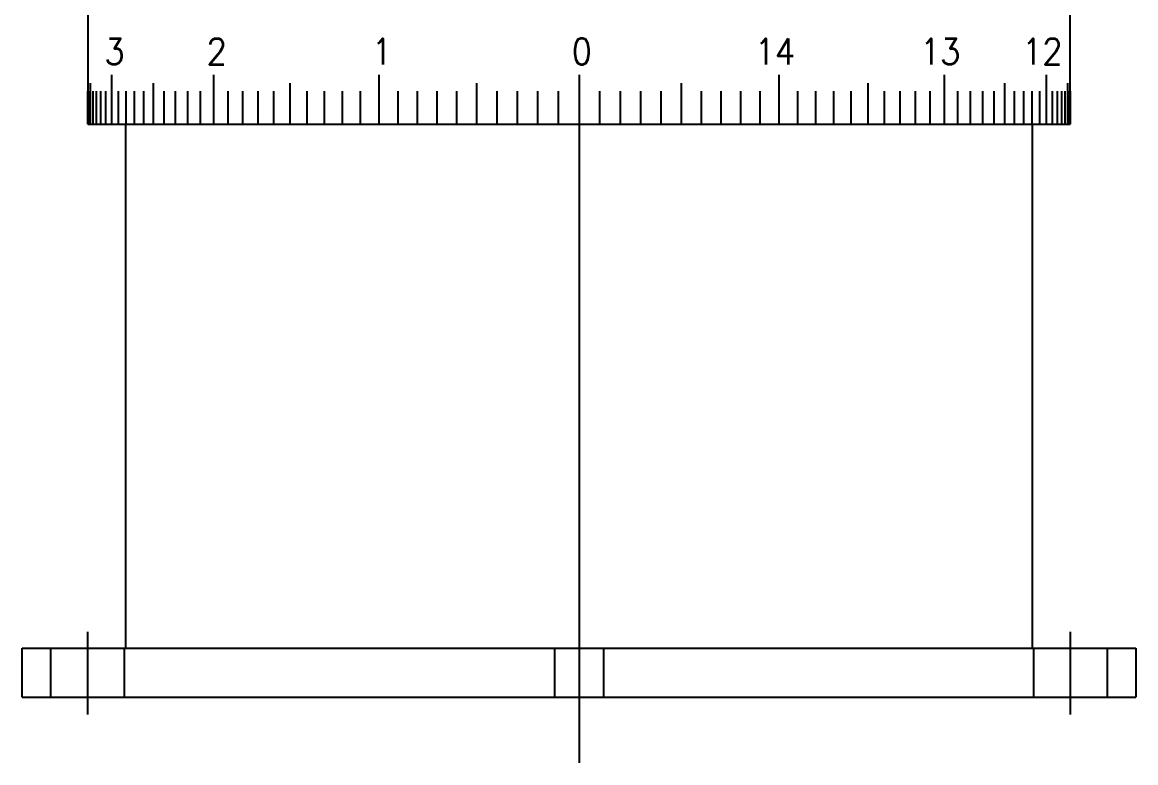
# Model space of a CAD drawing. Extents: x 10 to 127, y 10 to 376.
# Drawn here: x 50 to 118, y 151.7 to 196.9 of the extents above; entities that cross this region are included whole.
import ezdxf

# ---------------------------------------------------------------- set-up
doc = ezdxf.new("R2010")
doc.units = 0
doc.linetypes.add('CENTER', pattern=[50.8, 31.75, -6.35, 6.35, -6.35])
doc.linetypes.add('DASHED', pattern=[19.05, 12.7, -6.35])
doc.layers.get('0').update_dxf_attribs({"linetype": 'CONTINUOUS'})
doc.layers.add('CENTER', color=1, linetype='CENTER')
doc.styles.add('CONVERTER_2', font='txt.shx', dxfattribs={"width": 0.9})

# ---------------------------------------------------------------- blocks, each defined once
blk = doc.blocks.new('*U23')
at = {"color": 7, "linetype": 'CONTINUOUS', "style": 'CONVERTER_2', "width": 0.9}
blk.add_text('12', height=1.6, dxfattribs=at).set_placement((111.059, 194.323))
blk = doc.blocks.new('*U24')
at = {"color": 7, "linetype": 'CONTINUOUS', "style": 'CONVERTER_2', "width": 0.9}
blk.add_text('13', height=1.6, dxfattribs=at).set_placement((104.822, 194.323))
blk = doc.blocks.new('*U25')
at = {"color": 7, "linetype": 'CONTINUOUS', "style": 'CONVERTER_2', "width": 0.9}
blk.add_text('14', height=1.6, dxfattribs=at).set_placement((94.73, 194.323))

msp = doc.modelspace()

# ---------------------------------------------------------------- linework, layer by layer
at = {"color": 7, "linetype": 'CONTINUOUS'}
for p, q in [((54, 197.89), (54, 190.69)), ((114, 190.69), (114, 197.89)), ((54, 190.69), (114, 190.69)), ((56.3, 190.69), (56.3, 158.69)), ((84, 190.69), (84, 183.89)), ((111.7, 190.69), (114, 190.69)), ((111.7, 158.69), (111.7, 190.69)), ((113.207, 190.69), (113.469, 190.69)), ((113.469, 190.69), (113.678, 190.69)), ((113.678, 190.69), (113.836, 190.69)), ((113.836, 190.69), (113.941, 190.69)), ((113.941, 190.69), (113.993, 190.69)), ((113.993, 190.69), (114, 190.69)), ((50, 155.69), (50, 158.69)), ((50, 158.69), (51.75, 158.69)), ((51.75, 158.69), (56.25, 158.69)), ((56.25, 158.69), (82.5, 158.69)), ((82.5, 158.69), (85.5, 158.69)), ((85.5, 158.69), (111.75, 158.69)), ((111.75, 158.69), (116.25, 158.69)), ((116.25, 158.69), (118, 158.69)), ((118, 158.69), (118, 155.69)), ((50, 155.69), (51.75, 155.69)), ((51.75, 155.69), (82.5, 155.69)), ((82.5, 155.69), (85.5, 155.69)), ((85.5, 155.69), (86, 155.69)), ((86, 155.69), (118, 155.69))]:
    msp.add_line(p, q, dxfattribs=at)
at = {"color": 3, "linetype": 'CONTINUOUS'}
for p, q in [((54.164, 190.69), (54.164, 193.19)), ((55.468, 190.69), (55.468, 193.69)), ((58.019, 190.69), (58.019, 193.19)), ((61.706, 190.69), (61.706, 193.69)), ((66.366, 190.69), (66.366, 193.19)), ((71.798, 190.69), (71.798, 193.69)), ((77.763, 190.69), (77.763, 193.19)), ((84, 193.69), (84, 190.69)), ((84, 193.69), (84, 190.69)), ((90.237, 193.19), (90.237, 190.69)), ((96.202, 193.69), (96.202, 190.69)), ((101.634, 193.19), (101.634, 190.69)), ((106.294, 193.69), (106.294, 190.69)), ((109.981, 193.19), (109.981, 190.69)), ((112.532, 193.69), (112.532, 190.69)), ((113.836, 193.19), (113.836, 190.69)), ((54.007, 190.69), (54.007, 192.69)), ((54.059, 190.69), (54.059, 192.69)), ((54.322, 190.69), (54.322, 192.69)), ((54.531, 190.69), (54.531, 192.69)), ((54.793, 190.69), (54.793, 192.69)), ((55.105, 190.69), (55.105, 192.69)), ((55.882, 190.69), (55.882, 192.69)), ((56.344, 190.69), (56.344, 192.69)), ((56.855, 190.69), (56.855, 192.69)), ((57.414, 190.69), (57.414, 192.69)), ((58.67, 190.69), (58.67, 192.69)), ((59.366, 190.69), (59.366, 192.69)), ((60.104, 190.69), (60.104, 192.69)), ((60.885, 190.69), (60.885, 192.69)), ((62.566, 190.69), (62.566, 192.69)), ((63.464, 190.69), (63.464, 192.69)), ((64.397, 190.69), (64.397, 192.69)), ((65.366, 190.69), (65.366, 192.69)), ((67.398, 190.69), (67.398, 192.69)), ((68.459, 190.69), (68.459, 192.69)), ((69.547, 190.69), (69.547, 192.69)), ((70.661, 190.69), (70.661, 192.69)), ((72.956, 190.69), (72.956, 192.69)), ((74.134, 190.69), (74.134, 192.69)), ((75.329, 190.69), (75.329, 192.69)), ((76.539, 190.69), (76.539, 192.69)), ((78.997, 190.69), (78.997, 192.69)), ((80.24, 190.69), (80.24, 192.69)), ((81.49, 190.69), (81.49, 192.69)), ((82.744, 190.69), (82.744, 192.69)), ((85.256, 192.69), (85.256, 190.69)), ((86.51, 192.69), (86.51, 190.69)), ((87.76, 192.69), (87.76, 190.69)), ((89.003, 192.69), (89.003, 190.69)), ((91.461, 192.69), (91.461, 190.69)), ((92.671, 192.69), (92.671, 190.69)), ((93.866, 192.69), (93.866, 190.69)), ((95.044, 192.69), (95.044, 190.69)), ((97.339, 192.69), (97.339, 190.69)), ((98.453, 192.69), (98.453, 190.69)), ((99.541, 192.69), (99.541, 190.69)), ((100.602, 192.69), (100.602, 190.69)), ((102.634, 192.69), (102.634, 190.69)), ((103.603, 192.69), (103.603, 190.69)), ((104.536, 192.69), (104.536, 190.69)), ((105.434, 192.69), (105.434, 190.69)), ((107.115, 192.69), (107.115, 190.69)), ((107.896, 192.69), (107.896, 190.69)), ((108.634, 192.69), (108.634, 190.69)), ((109.33, 192.69), (109.33, 190.69)), ((110.586, 192.69), (110.586, 190.69)), ((111.145, 192.69), (111.145, 190.69)), ((111.656, 192.69), (111.656, 190.69)), ((112.118, 192.69), (112.118, 190.69)), ((112.895, 192.69), (112.895, 190.69)), ((113.207, 192.69), (113.207, 190.69)), ((113.469, 192.69), (113.469, 190.69)), ((113.678, 192.69), (113.678, 190.69)), ((113.941, 192.69), (113.941, 190.69)), ((113.993, 192.69), (113.993, 190.69))]:
    msp.add_line(p, q, dxfattribs=at)
at = {"color": 3, "linetype": 'DASHED'}
for p, q in [((51.75, 155.69), (51.75, 158.69)), ((56.25, 155.69), (56.25, 158.69)), ((82.5, 158.69), (82.5, 155.69)), ((85.5, 158.69), (85.5, 155.69)), ((111.75, 158.69), (111.75, 155.69)), ((116.25, 158.69), (116.25, 155.69))]:
    msp.add_line(p, q, dxfattribs=at)
at = {"layer": 'CENTER', "color": 1, "linetype": 'CENTER'}
for p, q in [((84, 190.69), (84, 170.89)), ((84, 170.89), (84, 151.69)), ((54, 155.69), (54, 159.69)), ((114, 159.69), (114, 155.69)), ((54, 154.64), (54, 155.69)), ((114, 155.69), (114, 154.64))]:
    msp.add_line(p, q, dxfattribs=at)

# ---------------------------------------------------------------- block references
at = {"color": 7, "linetype": 'CONTINUOUS'}
for name in ['*U25', '*U24', '*U23']:
    msp.add_blockref(name, (0, 0), dxfattribs=at)

# ---------------------------------------------------------------- texts
at = {"color": 7, "linetype": 'CONTINUOUS', "style": 'CONVERTER_2', "width": 0.9}
for s, p in [('3', (55.021, 194.323)), ('2', (61.258, 194.323)), ('1', (71.35, 194.323)), ('0', (83.552, 194.323))]:
    msp.add_text(s, height=1.6, dxfattribs=at).set_placement(p)

doc.saveas('drawing.dxf')
